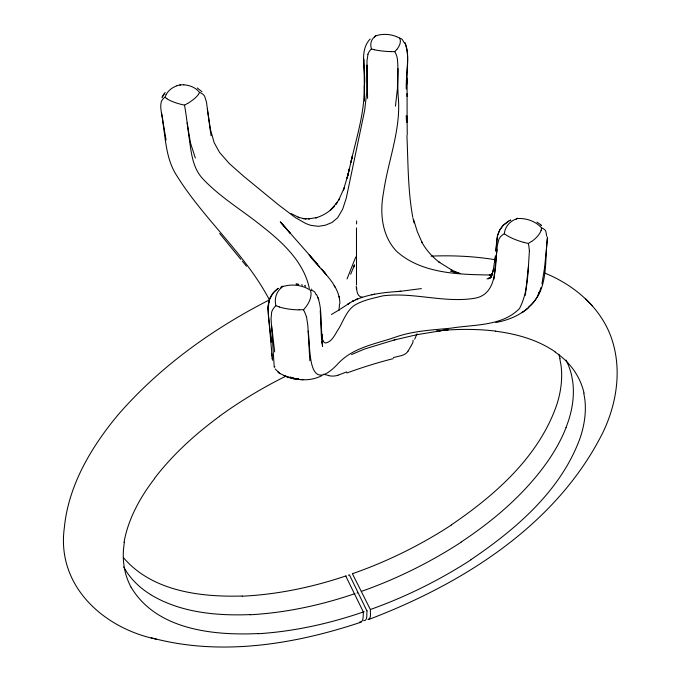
<?xml version="1.0" encoding="UTF-8"?>
<svg xmlns="http://www.w3.org/2000/svg" width="681" height="681" viewBox="0 0 681 681"><rect width="100%" height="100%" fill="white"/><g stroke="black" fill="none" stroke-linecap="round" stroke-linejoin="round"><path stroke-width="1.02" d="M491.367 275.005C459.198 274.528 421.479 273.924 396.385 251.11C381.862 235.643 379.657 212.94 383.471 192.893C388.025 160.495 401.501 129.007 398.164 95.783C397.312 83.252 398.751 70.586 397.261 58.106A10.155 4.503 70.5 0 0 394.801 51.688M407.076 96.515L407.076 93.757L407.11 122.478L407.093 116.196M397.883 68.653L397.415 88.785L395.448 106.134M407.102 83.882L407.127 78.621L407.076 94.327M305.131 218.78L306.169 218.89L302.968 218.558L309.455 218.839L308.57 218.873L317.125 217.511L315.72 217.894C322.854 215.817 329.493 211.868 334.345 206.207L330.345 210.242L337.342 202.257L335.895 204.283L339.606 198.546L338.678 200.129L344.203 187.896L343.445 190.025L347.821 175.349L347.089 178.192L352.486 155.762L350.834 162.589C356.546 137.502 364.693 112.51 364.258 86.496C366.591 71.13 358.215 51.535 370.209 38.97M364.497 101.06L364.02 59.281M407.119 79.873C406.114 67.913 409.851 54.957 405.289 43.524M346.203 575.947L345.769 576.092L363.39 612.049C362.939 614.917 364.148 622.613 359.577 622.076M339.938 303.343C339.351 283.202 319.678 269.702 309.165 254.813L319.815 267.012M356.486 227.905L356.495 284.947M356.572 223.921L356.657 220.916M272.451 360.275L268.025 310.476L269.097 300.815M267.999 309.574C267.667 301.351 271.285 292.821 278.325 288.284L278.01 288.514M541.106 230.331L541.633 227.982L539.011 225.385A31.632 27.087 -16.2 0 0 521.935 218.567L517.713 218.473L514.547 219.648A31.292 23.205 33.2 0 0 504.936 230.501L504.255 233.77A11.483 8.104 -23.9 0 0 499.011 238.937L497.368 245.151L493.963 279.091M541.633 228.05L541.633 228.016A11.466 7.976 -24.4 0 1 545.839 231.251L546.698 236.239M547.524 241.014L547.439 237.107C544.434 260.559 549.252 290.14 528.66 306.901M268.135 305.965L268.45 316.137L271.438 342.126L270.561 336.133M406.268 89.058C405.68 73.974 410.566 57.468 404.965 43.005M497.019 249.289C494.934 266.816 497.36 294.575 474.41 298.312C443.859 303.181 413.333 291.945 382.79 295.852C372.975 298.372 362.539 300.176 353.882 305.701C346.45 311.404 343.403 320.598 338.908 328.446C335.231 333.588 332.354 342.109 325.322 343.02L324.096 342.339L322.045 339.317M495.845 251.527L497.496 235.898M123.482 549.584L124.317 542.272M495.93 250.276L496.807 239.542M494.883 262.466L495.402 256.992M528.558 265.301L525.349 295.282M183.827 84.784L180.124 84.793L180.124 85.474M495.436 255.852L493.257 270.221L491.997 274.647L492.516 273.038L490.243 277.644L490.729 276.886M544.468 268.646L547.515 238.214M544.698 266.995L541.948 283.9M496.866 239.159L497.666 235.098M339.002 310.527L339.504 303.998M268.561 303.173L268.901 301.692M269.531 300.083C245.398 253.945 204.189 219.725 176.822 175.749C166.309 159.72 165.628 140.277 162.827 121.959C162.495 115.31 159.584 108.458 161.286 101.809A10.232 8.564 -7.5 0 1 164.989 97.247L166.147 94.565M493.257 270.221L493.716 268.612L491.997 274.647M497.539 235.575L499.633 230.152L502.918 225.59M540.986 287.493C535.811 307.855 515.151 319.134 495.811 322.488M367.961 54.284L366.965 61.06L367.578 98.422M497.777 234.783L499.897 229.684L503.216 225.266M355.737 257.001L347.038 278.938M161.95 97.681L165.16 92.429M566.022 427.634L568.448 420.849A174.353 102.831 -29.6 0 0 572.772 381.99L571.691 375.793A184.321 108.815 -29.3 0 0 565.988 360.045M354.614 264.705L350.638 274.247M274.852 366.565L274.247 367.331L271.055 318.64L271.659 312.153A11.841 7.61 -41.1 0 1 275.822 305.701L275.337 302.185A32.552 23.469 26.8 0 1 280.546 288.446L283.049 286.42L287.442 285.467A32.628 29.394 -18.1 0 1 306.978 288.276L310.485 290.276L311.004 292.881A32.39 18.37 -29.2 0 1 306.058 306.739L303.615 309.702L299.095 309.77M417.01 333.835L414.644 339.232M353.379 267.361L354.129 265.616M198.443 94.327L199.601 92.488L197.626 90.301A28.151 22.09 -29.2 0 0 183.81 84.836M353.448 267.514L354.333 265.59M162.214 96.813L164.223 93.603M269.991 298.227L273.226 292.847L277.644 288.787M490.771 277.031L492.295 273.924L491.146 276.248M271.268 295.946L269.565 299.291M411.137 345.786L412.55 343.241A14.156 9.321 10.2 0 0 413.052 340.228M408.583 350.213L410.873 346.246M408.447 350.451L408.03 351.158M269.344 299.912L269.335 301.181M154.459 478.454C172.761 454.525 195.319 434.137 219.52 416.329M491.256 276.154L489.699 278.137L490.907 276.724L489.137 278.503L491.307 276.597L488.549 278.759L491.001 277.065L486.941 278.997M396.759 49.449L394.776 51.637L391.098 51.569M502.961 225.513L508.971 220.993M503.268 225.19L508.017 221.521M374.507 36.868L376.457 35.574L380.126 34.757A27.266 22.916 -10.2 0 1 396.589 36.672M522.88 312.043L522.004 312.639L526.592 309.293M524.966 310.613L528.43 307.786M488.549 278.759L490.541 277.201M367.91 619.412C371.843 618.978 370.03 612.347 370.396 609.597L352.443 573.802M531.606 241.389L528.328 243.466L524.106 242.462M340.236 309.183L349.498 303.147L347.599 304.296M451.282 524.923C495.598 494.789 539.361 456.202 557.041 403.952A172.429 103.631 -29.6 0 0 560.965 364.999L559.833 358.776M348.229 303.922L353.754 300.627L352.307 301.377M461.011 542.119C493.819 520.361 524.43 494.287 547.269 461.965A183.061 108.305 -29.4 0 0 566.047 427.625M470.946 559.671C516.045 529.154 560.931 490.712 580.093 438.104A176.311 101.963 -29.6 0 0 584.834 399.355L583.804 393.184M187.65 103.359L186.296 104.159M339.155 309.881L331.451 314.494M508.401 221.291L509.175 220.848M185.709 104.499L184.534 105.146L180.729 104.253A28.202 9.245 8.9 0 1 166.709 98.66M352.571 301.24C367.544 293.945 384.45 292.37 400.837 291.289L397.227 291.587M269.378 299.895C212.83 328.77 160.061 366.497 118.264 414.593C91.339 446.847 68.423 485.221 64.329 527.843C56.285 585.898 103.546 628.35 156.587 639.238M509.754 220.576L510.554 220.184M351.566 354.529L364.412 349.081L395.261 339.674M321.909 375.631C312.187 380.628 300.219 381.173 290.123 376.942M509.975 220.44L510.801 220.065M357.534 298.985L355.652 299.742L357.712 298.916M369.008 619.378C463.012 583.626 556.896 524.804 603.051 432.188C616.441 404.182 621.796 371.111 612.423 341.045C602.532 308.961 575.096 285.288 544.647 273.047M346.74 371.903L338.695 374.916A12.352 8.87 -11.5 0 1 337.946 375.163M177 85.695L180.201 84.802M367.119 610.763C366.242 613.206 368.174 621.234 363.594 620.68M357.534 592.853L357.099 592.998M349.43 574.849L366.897 610.84M364.267 611.751L363.833 611.904M348.791 575.07L348.357 575.215M354.929 593.738L354.495 593.892M361.16 622.145C294.243 644.515 220.44 656.544 151.199 637.765M394.069 340.015L416.789 334.72L440.198 330.864M393.439 357.542L401.347 355.635A12.249 8.061 5.7 0 0 402.369 355.32A13.509 8.879 5.7 0 0 408.004 351.149M374.627 294.149L371.741 294.779M490.329 275.005L492.763 274.656M489.264 275.158L492.712 274.664M421.386 288.599L400.019 291.349M447.23 329.868L439.356 330.881L448.421 329.715M258.176 633.568C213.451 635.645 156.451 629.891 131.152 587.294M250.089 614.602C216.183 615.939 180.312 612.585 150.68 594.675M242.172 596.028C200.58 597.228 152.101 591.355 123.474 557.671M431.099 256.116C452.644 255.264 474.308 256.252 495.598 259.784M298.44 379.011L293.222 378.619L283.654 375.41C288.301 377.768 293.485 379.155 298.721 378.951L293.451 378.67M300.406 379.564L303.13 379.743M295.963 284.071L298.218 284.275M296.49 284.105L297.052 284.147M298.176 284.266L298.78 284.343M495.555 331.196C516.581 333.928 537.786 339.759 555.381 351.983M304.024 218.669L298.108 217.222L299.47 217.75L290.923 213.511M184.474 105.129C186.645 116.349 187.615 128.062 189.386 139.401C191.267 153.021 192.714 167.798 202.478 178.431C220.014 197.311 242.589 210.42 262.466 226.586C282.692 242.41 303.99 262.151 309.327 288.421M374.431 49.687L371.434 48.981L370.881 46.427A27.214 16.301 26.7 0 1 374.541 36.893M456.176 272.426L450.703 271.149L459.028 273.09M362.42 297.231C357.448 297.001 356.665 291.34 356.64 287.476M301.53 284.854L302.594 285.118M323.398 374.227L328.744 375.52M279.295 306.91L275.848 305.684M292.6 377.878L295.103 378.636M304.594 285.739L305.165 285.926M305.097 285.909L305.658 286.114M459.939 273.592L451.273 269.897M396.614 36.629L399.602 38.127A10.062 6.861 -52.3 0 1 403.229 41.039L403.646 42.265M288.216 377.376L279.772 373.46L275.209 368.966M452.397 270.417L438.956 262.04L439.815 262.687C432.333 256.958 425.872 249.842 421.462 241.474L422.075 242.538L417.249 231.472L413.673 219.844M166.871 98.643L165.049 97.306M197.26 87.96L201.951 91.714M536.917 222.117L540.11 224.287M311.404 289.102L311.932 289.493M504.289 233.796L506.911 235.515A31.139 11.415 13.9 0 0 524.106 242.47M540.867 224.951L540.331 224.509L541.591 225.564M592.24 305.692L585.362 298.627M317.286 263.956L280.283 221.861L290.242 233.268L280.904 222.406M321.594 268.969L326.471 274.903M322.922 270.578L325.229 273.37M240.904 259.444L219.691 233.515M242.283 261.087L246.488 266.245M199.576 92.446L199.601 92.488A10.215 8.504 -9.9 0 1 204.598 96.208L206.454 101.963L210.625 133.093M399.602 38.127L400.215 39.804A27.249 12.786 -25.3 0 1 396.878 49.449M334.082 285.535L334.524 286.275M334.831 286.786L335.248 287.476M404.616 42.358L405.442 43.797M316.554 294.447C323.671 309.523 319.38 327.357 322.232 343.394M124.274 567.988L126.964 572.346A186.977 112.569 -26 0 0 150.722 594.649M124.087 567.648L123.704 566.958M195.336 158.035L190.442 142.806L187.156 122.921M318.053 297.563L318.785 299.444M316.112 294.779L314.98 292.319A11.747 7.431 -41.4 0 0 310.434 290.378M306.484 316.605L307.812 325.271L309.838 360.734M322.709 340.457L321.815 334.388L322.717 341.47M413.001 218.235L414.039 222.883M166.062 139.937L161.423 112.425M412.788 217.299C407.817 190.374 408.157 162.853 406.923 135.587M210.778 133.961L211.076 135.698M274.664 351.881L271.642 325.765M321.815 334.388L321.934 335.299L320.921 322.564M322.615 346.552L322.045 341.453L322.488 346.161M207.339 109.003L210.412 129.305L214.115 142.542L219.605 152.51L229.369 163.61L243.747 176.328L278.52 204.845L295.494 217.69L305.948 223.598L310.808 225.36L318.427 226.313L325.433 225.198L331.945 222.508L337.572 217.852L342.611 209.322L346.263 198.188L364.675 110.331L366.736 92.224L366.991 65.129M272.153 357.865L272.255 358.81M356.214 286.258L356.503 288.957M271.685 353.269L271.957 356.146M308.187 331.077C310.723 349.762 307.233 395.627 337.155 364.607C351.966 347.829 374.014 344.373 394.044 337.64C412.328 330.821 432.06 330.081 451.273 328.131C474.18 324.394 502.203 326.403 519.535 308.459C528.575 291.127 527.852 270.4 529.418 251.238M320.232 310.536L320.938 323.475M406.225 115.676L406.438 121.218M407.119 122.044L407.255 134.872M461.105 542.221A296.575 185.692 -28.4 0 1 361.432 591.38M471.039 559.765A300.151 184.423 -28.4 0 1 370.396 609.495M451.375 525.025A293.085 186.858 -28.4 0 1 352.656 573.623M436.453 330.923A271.072 153.949 -27.4 0 1 438.385 330.736M441.271 330.481A271.072 153.949 -27.4 0 1 495.623 331.094M555.202 352.145A194.111 112.356 -29.1 0 1 584.043 393.065M558.803 354.231A189.837 114.187 -29.1 0 1 560.063 358.657M354.486 593.781A296.754 185.913 -28.3 0 1 249.995 614.773M363.39 611.947A300.33 184.645 -28.3 0 1 258.082 633.739M345.769 575.981A293.264 187.079 -28.3 0 1 242.078 596.198M219.444 416.27A271.37 154.238 -27.2 0 1 285.492 376.346M124.036 542.314A197.737 116.187 -26.2 0 1 154.664 478.496M131.127 587.303A180.618 106.551 -25.8 0 1 123.482 549.584M337.989 375.265A13.654 10.002 -11.9 0 1 328.668 375.64M346.833 373.001A287.007 157.643 -27.1 0 1 393.235 358.64M374.422 37.285A10.07 4.426 71.2 0 1 376.44 35.531M528.354 243.551A11.475 2.894 82 0 1 529.35 251.153M541.165 230.323A31.403 15.433 -18.2 0 1 531.733 241.432M516.266 219.12A11.33 2.843 82.7 0 1 517.637 218.354M367.902 54.276A10.07 7.006 -52 0 1 371.383 48.93M391.149 51.662A26.959 6.435 3.8 0 1 374.227 49.756M166.155 94.574A28.534 21.12 19.6 0 1 177.043 85.746M198.554 94.301A27.964 9.951 -23.4 0 1 187.786 103.401M303.513 309.864A11.892 3.916 65.5 0 1 306.297 316.512M299.112 309.872A32.288 12.752 2.7 0 1 279.159 306.986M280.802 287.884A11.798 3.933 66 0 1 283.032 286.369M348.587 172.046L347.88 175.145L349.319 168.879L348.587 172.046M538.977 292.992L538.254 294.703L539.752 291.196L538.977 292.992M279.797 373.435L278.061 372.09L279.772 373.46M339.581 298.057L339.198 296.414L339.581 298.057"/></g></svg>
